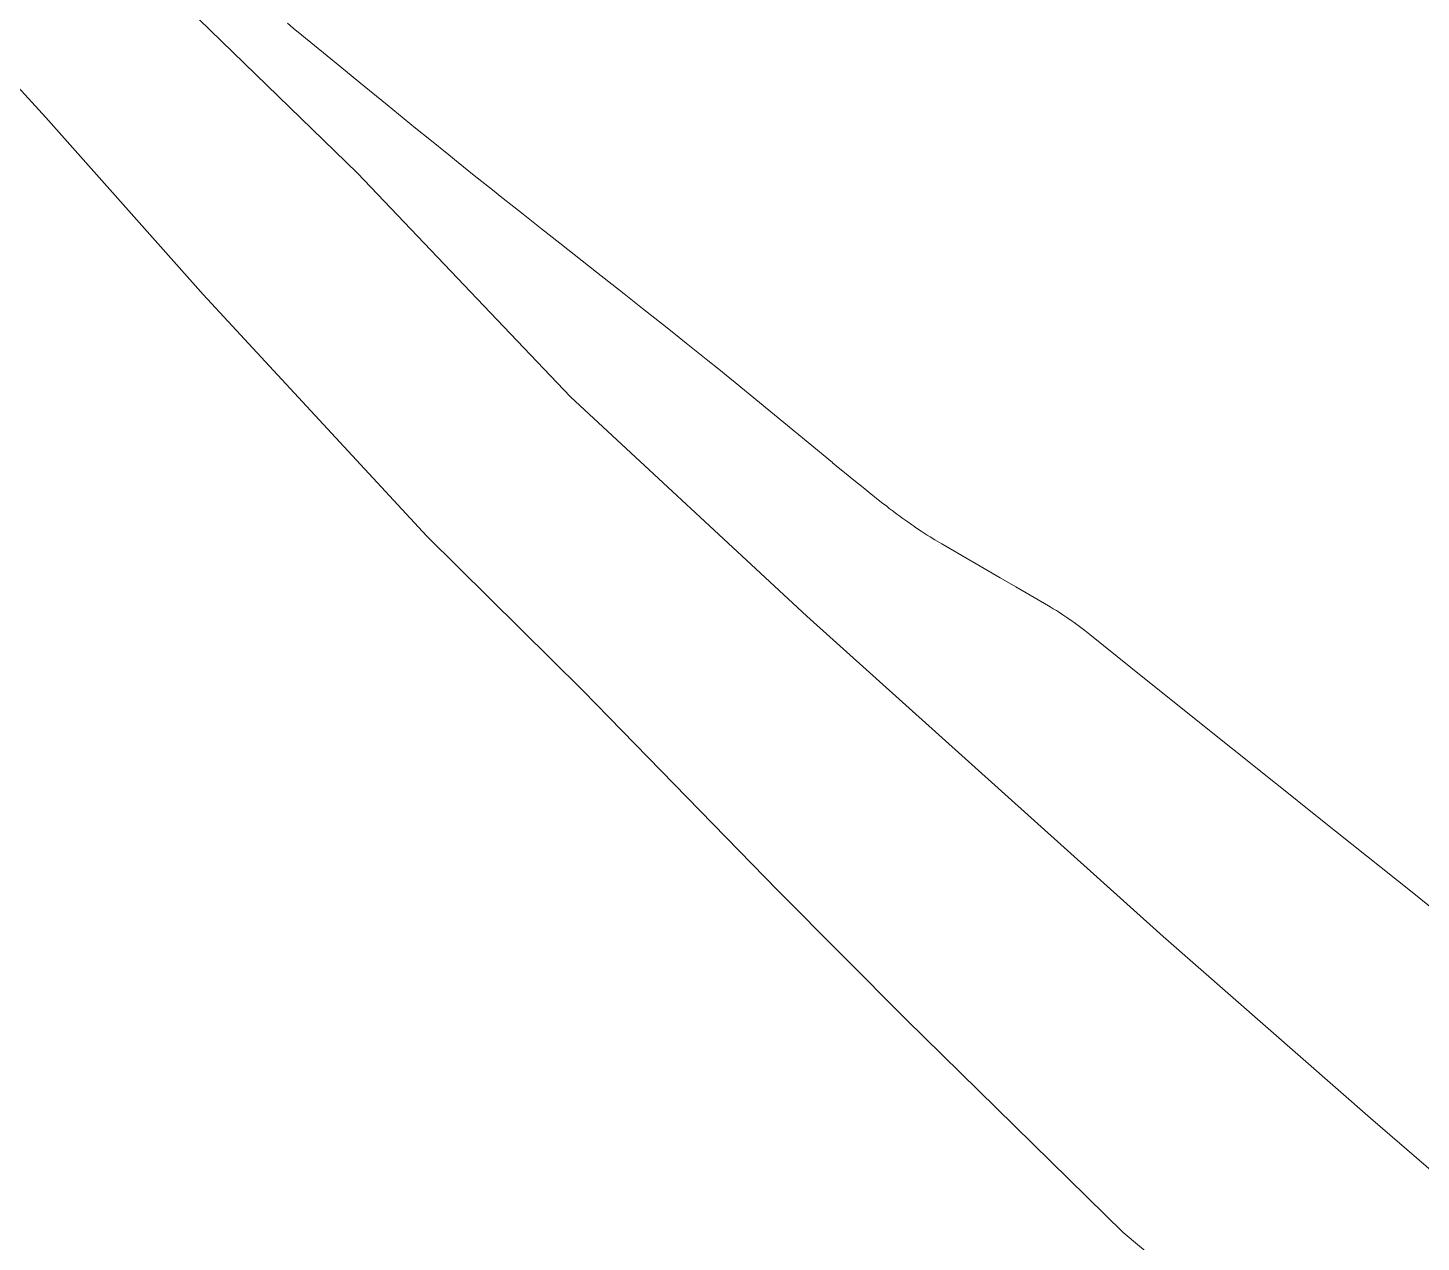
# Model space of a CAD drawing. Extents: x 174934 to 192674, y 648863 to 672607.
# Drawn here: x 189020.2 to 189162.4, y 652148.1 to 652272 of the extents above; entities that cross this region are included whole.
import ezdxf

# ---------------------------------------------------------------- set-up
doc = ezdxf.new("R2010")
doc.units = 0
doc.layers.add('pbitul', color=14, linetype='Continuous', lineweight=0)
doc.layers.add('pspecial', color=7, linetype='Continuous', lineweight=0)

msp = doc.modelspace()

# ---------------------------------------------------------------- linework, layer by layer
at = {"layer": 'pbitul', "flags": 128}
for points in [[(189342.03, 652002.31), (189300.68, 652037.16), (189262.35, 652069.9), (189227.79, 652099.88), (189218.12, 652108.22), (189195.3, 652127.91), (189157.27, 652160.74), (189136.08, 652179.27), (189099.73, 652211.98), (189075.59, 652234.38), (189053.85, 652257.19), (189037.64, 652272.91), (189035.52, 652276.31), (189027.54, 652285.64), (189019.35, 652294.92)], [(189005.19, 652281.29), (189022.03, 652262.88), (189038.08, 652244.81), (189060.92, 652220.13), (189076.84, 652204.38), (189096.8, 652183.94), (189109.84, 652170.81), (189132.02, 652149.06), (189170.86, 652116.56), (189201.26, 652091.12), (189209.7, 652084.06), (189287.59, 652021.13), (189333.97, 651983.31)]]:
    msp.add_lwpolyline(points, dxfattribs=at)
at = {"layer": 'pspecial', "flags": 128}
msp.add_lwpolyline([(189046.69, 652272.5), (189047.28, 652272.01), (189048.17, 652271.28), (189052.03, 652268.12), (189053.96, 652266.54), (189056.86, 652264.17), (189059.77, 652261.81), (189061.22, 652260.63), (189063.16, 652259.06), (189064.13, 652258.28), (189065.59, 652257.11), (189067.78, 652255.35), (189067.79, 652255.35), (189068.4, 652254.86), (189069.8, 652253.75), (189070.74, 652253), (189072.61, 652251.52), (189074.49, 652250.04), (189078.25, 652247.09), (189081.07, 652244.87), (189082.95, 652243.39), (189083.88, 652242.65), (189085.29, 652241.54), (189086.69, 652240.42), (189087.39, 652239.86), (189089.62, 652238.07), (189090.74, 652237.18), (189091.85, 652236.27), (189092.4, 652235.82), (189097.37, 652231.73), (189102.32, 652227.65), (189102.33, 652227.64), (189102.33, 652227.64), (189102.34, 652227.64), (189102.72, 652227.32), (189103.1, 652227.01), (189103.57, 652226.63), (189104.51, 652225.86), (189105.45, 652225.1), (189106.08, 652224.6), (189107.35, 652223.59), (189107.87, 652223.19), (189108.13, 652222.98), (189108.52, 652222.69), (189108.91, 652222.39), (189109.11, 652222.24), (189109.51, 652221.95), (189109.71, 652221.81), (189110.01, 652221.6), (189110.41, 652221.32), (189110.62, 652221.18), (189110.92, 652220.97), (189111.38, 652220.66), (189111.8, 652220.39), (189112, 652220.26), (189112.32, 652220.06), (189112.79, 652219.77), (189113.26, 652219.49), (189113.5, 652219.35), (189119.46, 652215.9), (189121.06, 652214.96), (189124.38, 652213.03), (189124.55, 652212.94), (189124.87, 652212.74), (189125.2, 652212.54), (189125.41, 652212.4), (189125.84, 652212.12), (189126.16, 652211.91), (189126.37, 652211.77), (189126.79, 652211.47), (189127, 652211.32), (189127.41, 652211.02), (189127.82, 652210.72), (189128.09, 652210.51), (189128.27, 652210.37), (189128.62, 652210.09), (189132.81, 652206.74), (189141.17, 652200.04), (189145.35, 652196.69), (189147.44, 652195.02), (189147.53, 652194.95), (189152.2, 652191.22), (189156.86, 652187.49), (189161.51, 652183.78), (189166.16, 652180.06)], dxfattribs=at)

doc.saveas('drawing.dxf')
